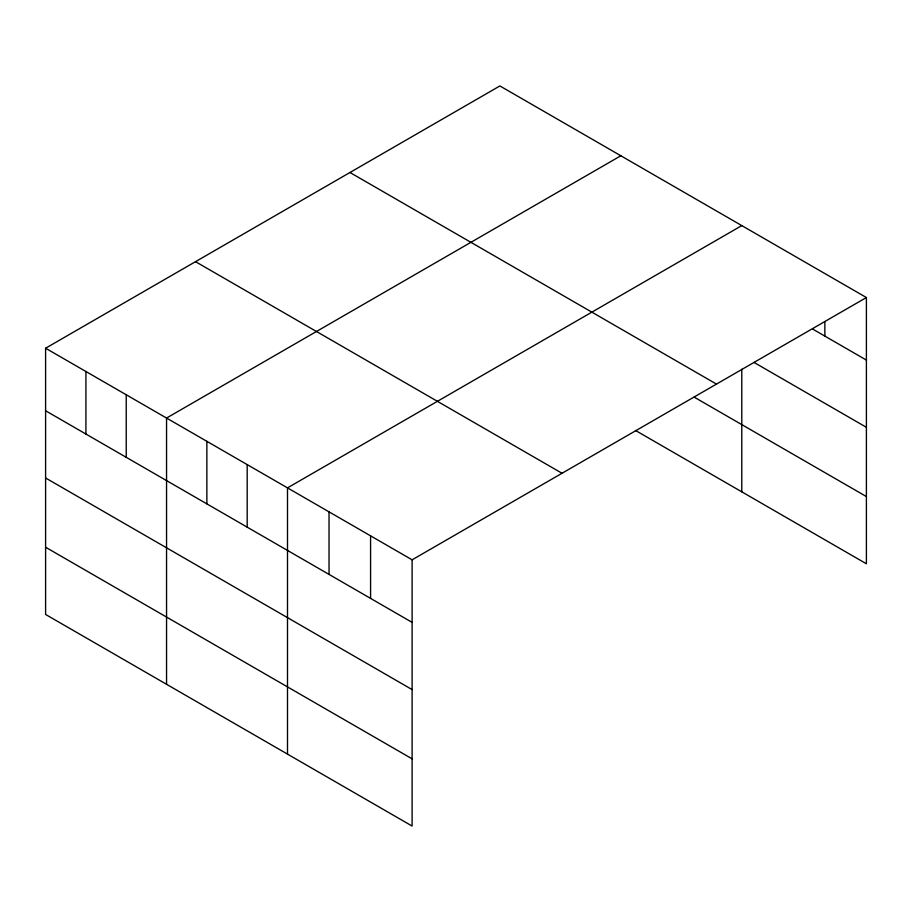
<?xml version="1.0" encoding="UTF-8"?>
<svg xmlns="http://www.w3.org/2000/svg" width="912" height="912" viewBox="0 0 912 912"><rect width="100%" height="100%" fill="white"/><g stroke="black" fill="none" stroke-linecap="round" stroke-linejoin="round"><path stroke-width="1.37" d="M45.6 348.224L412.11 559.82L412.11 826.055L45.6 614.46L45.6 348.224L499.89 85.945L866.4 297.54L866.4 563.776L635.493 430.464M620.833 155.77L166.554 418.049L166.554 684.285M741.787 225.595L287.497 487.874L287.497 754.11M412.11 559.82L866.4 297.54M812.649 329.05L866.4 360.092M754.007 362.417L866.4 427.306M349.969 172.493L716.49 384.1M694.135 397.108L866.4 496.561M195.51 261.664L562.031 473.271M45.6 410.765L412.11 622.372M45.6 477.979L412.11 689.586M45.6 547.234L412.11 758.841M824.858 321.89L824.858 336.106M741.787 369.212L741.787 491.83M370.58 535.846L370.58 598.386M329.038 511.86L329.038 574.4M247.186 464.607L247.186 527.147M206.864 441.328L206.864 503.869M126.232 394.771L126.232 457.311M85.922 371.492L85.922 434.044"/></g></svg>
